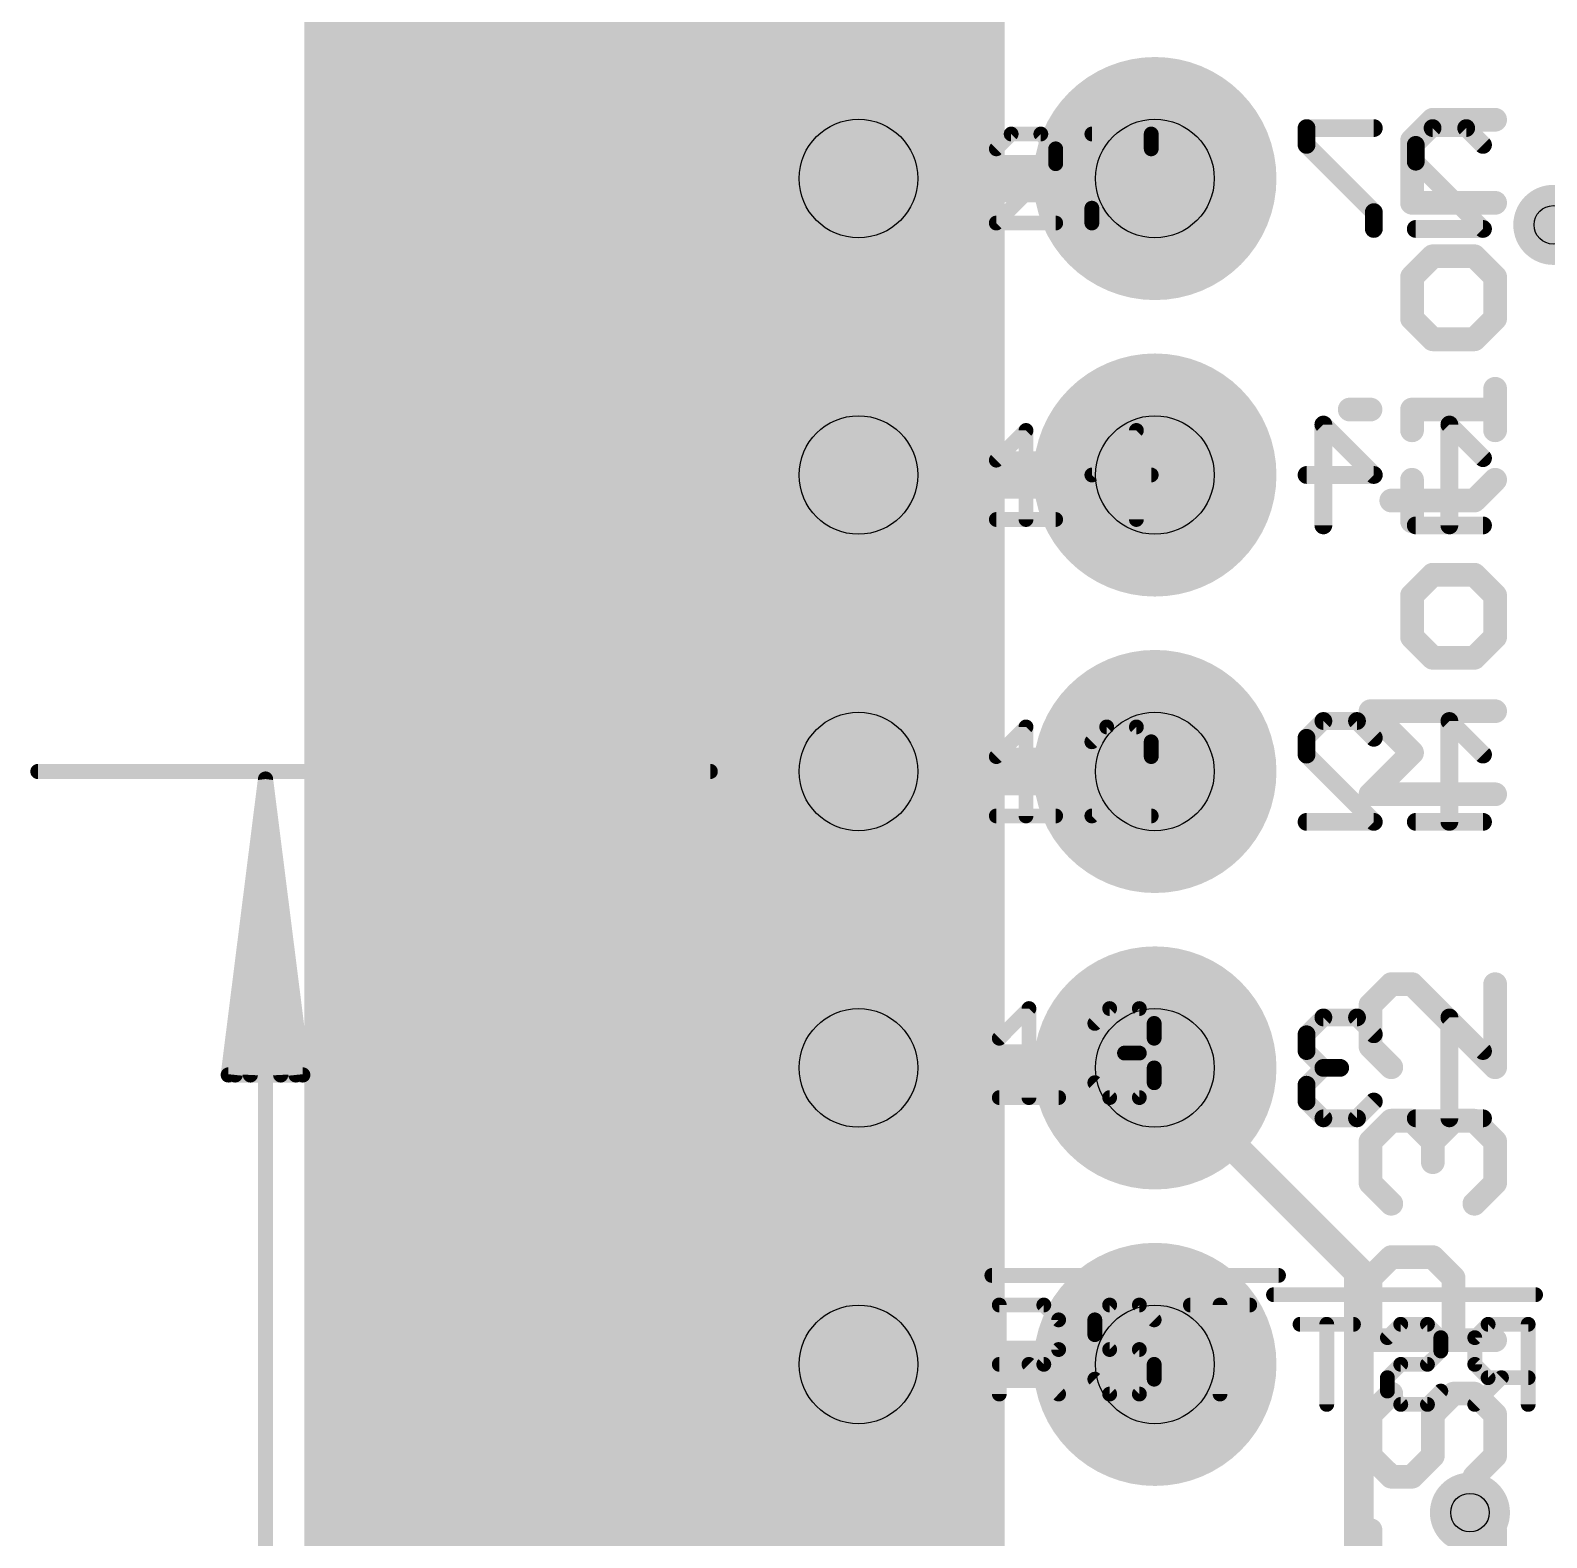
# Model space of a CAD drawing. Extents: x -44 to 63, y -21 to 59.
# Drawn here: x -5.83 to 7.17, y 12.49 to 25.4 of the extents above; entities that cross this region are included whole.
import ezdxf

# ---------------------------------------------------------------- set-up
doc = ezdxf.new("R2010")
doc.units = 0
for name, color, linetype in [('1', 12, 'CONTINUOUS'), ('16', 132, 'CONTINUOUS'), ('17', 110, 'CONTINUOUS'), ('18', 110, 'CONTINUOUS'), ('20', 53, 'CONTINUOUS'), ('21', 41, 'CONTINUOUS'), ('22', 40, 'CONTINUOUS'), ('29', 253, 'CONTINUOUS'), ('30', 253, 'CONTINUOUS'), ('44', 253, 'CONTINUOUS'), ('48', 253, 'CONTINUOUS'), ('51', 53, 'CONTINUOUS')]:
    doc.layers.add(name, color=color, linetype=linetype)

# ---------------------------------------------------------------- blocks, each defined once
blk = doc.blocks.new('ROUNDP')
at = {"const_width": 0.5}
blk.add_lwpolyline([(0, -0.25, 1), (0, 0.25, 1), (0, -0.25)], format="xyb", dxfattribs=at)
blk = doc.blocks.new('RECT')
blk.add_solid([(-0.5, -0.5), (0.5, -0.5), (-0.5, 0.5), (0.5, 0.5)])
blk = doc.blocks.new('ROUNDV')
at = {"const_width": 0.5}
blk.add_lwpolyline([(0, -0.25, 1), (0, 0.25, 1), (0, -0.25)], format="xyb", dxfattribs=at)

msp = doc.modelspace()

# ---------------------------------------------------------------- linework, layer by layer
at = {"layer": '1', "const_width": 0.254}
for points in [[(0, 50.8), (0, 0)], [(5.5563, 14.7637), (3.81, 16.51)], [(5.5563, 12.065), (5.5563, 14.7637)]]:
    msp.add_lwpolyline(points, dxfattribs=at)
at = {"layer": '1', "const_width": 0.127}
for points in [[(3.8549, 16.5549, 1), (3.7651, 16.4651)], [(5.6198, 14.7637, 1), (5.4928, 14.7637)], [(5.5113, 14.7188, 1), (5.6012, 14.8087)]]:
    msp.add_lwpolyline(points, format="xyb", dxfattribs=at)
at = {"layer": '16'}
for points, const_width in [([(0, 0), (0, 50.8)], 0.254), ([(1.27, 24.13), (3.81, 24.13)], 0.4064), ([(1.27, 21.59), (3.81, 21.59)], 0.4064), ([(1.27, 19.05), (3.81, 19.05)], 0.4064), ([(1.27, 16.51), (3.81, 16.51)], 0.4064), ([(1.27, 13.97), (3.81, 13.97)], 0.4064)]:
    msp.add_lwpolyline(points, dxfattribs=dict(at, const_width=const_width))
at = {"layer": '16', "const_width": 0.2032}
for points in [[(1.27, 24.2316, 1), (1.27, 24.0284)], [(3.81, 24.0284, 1), (3.81, 24.2316)], [(1.27, 21.6916, 1), (1.27, 21.4884)], [(3.81, 21.4884, 1), (3.81, 21.6916)], [(1.27, 19.1516, 1), (1.27, 18.9484)], [(3.81, 18.9484, 1), (3.81, 19.1516)], [(1.27, 16.6116, 1), (1.27, 16.4084)], [(3.81, 16.4084, 1), (3.81, 16.6116)], [(1.27, 14.0716, 1), (1.27, 13.8684)], [(3.81, 13.8684, 1), (3.81, 14.0716)]]:
    msp.add_lwpolyline(points, format="xyb", dxfattribs=at)
at = {"layer": '20', "const_width": 0.2032}
msp.add_lwpolyline([(0, 50.8), (0, 0)], dxfattribs=at)
at = {"layer": '21', "const_width": 0.2032}
for points in [[(6.0128, 24.4558), (6.1908, 24.6337)], [(6.1908, 24.6337), (6.7247, 24.6337)], [(6.0128, 23.9219), (6.0128, 24.4558)], [(6.7247, 23.9219), (6.0128, 23.9219)], [(6.1908, 23.4643), (6.0128, 23.2864)], [(6.5467, 23.4643), (6.1908, 23.4643)], [(6.7247, 23.2864), (6.5467, 23.4643)], [(6.0128, 23.2864), (6.0128, 22.9305)], [(6.7247, 22.9305), (6.7247, 23.2864)], [(6.0128, 22.9305), (6.1908, 22.7525)], [(6.5467, 22.7525), (6.7247, 22.9305)], [(6.1908, 22.7525), (6.5467, 22.7525)], [(6.7247, 21.9729), (6.7247, 22.3288)], [(5.479, 22.1509), (5.6569, 22.1509)], [(6.0128, 21.9729), (6.0128, 22.1509)], [(6.0128, 22.1509), (6.7247, 22.1509)], [(6.0128, 21.1933), (6.0128, 21.5492)], [(6.5467, 21.3713), (6.7247, 21.5492)], [(5.8349, 21.3713), (6.5467, 21.3713)], [(6.1908, 20.7357), (6.0128, 20.5578)], [(6.5467, 20.7357), (6.1908, 20.7357)], [(6.7247, 20.5578), (6.5467, 20.7357)], [(6.0128, 20.5578), (6.0128, 20.2019)], [(6.7247, 20.2019), (6.7247, 20.5578)], [(6.0128, 20.2019), (6.1908, 20.0239)], [(6.5467, 20.0239), (6.7247, 20.2019)], [(6.1908, 20.0239), (6.5467, 20.0239)], [(6.0128, 19.2104), (5.6569, 19.5663)], [(5.6569, 19.5663), (6.7247, 19.5663)], [(5.6569, 18.8545), (6.0128, 19.2104)], [(6.7247, 18.8545), (5.6569, 18.8545)], [(5.8349, 17.2276), (5.6569, 17.0496)], [(6.0128, 17.2276), (5.8349, 17.2276)], [(6.7247, 16.5157), (6.0128, 17.2276)], [(6.7247, 17.2276), (6.7247, 16.5157)], [(5.6569, 17.0496), (5.6569, 16.6937)], [(5.6569, 16.6937), (5.8349, 16.5157)], [(5.6569, 15.8802), (5.8349, 16.0582)], [(5.8349, 16.0582), (6.0128, 16.0582)], [(6.0128, 16.0582), (6.1908, 15.8802)], [(6.1908, 15.8802), (6.3687, 16.0582)], [(6.3687, 16.0582), (6.5467, 16.0582)], [(6.5467, 16.0582), (6.7247, 15.8802)], [(5.6569, 15.5243), (5.6569, 15.8802)], [(6.1908, 15.8802), (6.1908, 15.7023)], [(6.7247, 15.8802), (6.7247, 15.5243)], [(5.8349, 15.3463), (5.6569, 15.5243)], [(6.7247, 15.5243), (6.5467, 15.3463)], [(5.6569, 14.7108), (5.8349, 14.8888)], [(5.8349, 14.8888), (6.1908, 14.8888)], [(6.1908, 14.8888), (6.3687, 14.7108)], [(5.6569, 14.177), (5.6569, 14.7108)], [(6.3687, 14.7108), (6.3687, 14.177)], [(6.7247, 14.177), (5.6569, 14.177)], [(5.8349, 13.7194), (5.6569, 13.5414)], [(6.1908, 13.5414), (6.3687, 13.7194)], [(6.3687, 13.7194), (6.5467, 13.7194)], [(6.5467, 13.7194), (6.7247, 13.5414)], [(5.6569, 13.5414), (5.6569, 13.1855)], [(6.1908, 13.1855), (6.1908, 13.5414)], [(6.7247, 13.5414), (6.7247, 13.1855)], [(5.6569, 13.1855), (5.8349, 13.0076)], [(6.0128, 13.0076), (6.1908, 13.1855)], [(6.7247, 13.1855), (6.5467, 13.0076)], [(5.8349, 13.0076), (6.0128, 13.0076)], [(5.6569, 12.55), (5.6569, 11.8382)], [(6.7247, 11.8382), (6.7247, 12.55)]]:
    msp.add_lwpolyline(points, dxfattribs=at)
at = {"layer": '21', "const_width": 0.1016}
for points in [[(6.1908, 24.6845, 1), (6.1908, 24.5829)], [(6.2267, 24.5978, 1), (6.1549, 24.6696)], [(6.7247, 24.5829, 1), (6.7247, 24.6845)], [(6.0636, 24.4558, 1), (5.962, 24.4558)], [(5.9769, 24.4917, 1), (6.0488, 24.4199)], [(6.0128, 23.9727, 1), (6.0128, 23.8711)], [(5.962, 23.9219, 1), (6.0636, 23.9219)], [(6.7247, 23.8711, 1), (6.7247, 23.9727)], [(6.1908, 23.5151, 1), (6.1908, 23.4135)], [(6.2267, 23.4284, 1), (6.1549, 23.5003)], [(6.5826, 23.5003, 1), (6.5108, 23.4284)], [(6.5467, 23.4135, 1), (6.5467, 23.5151)], [(6.0636, 23.2864, 1), (5.962, 23.2864)], [(6.7755, 23.2864, 1), (6.6739, 23.2864)], [(5.9769, 23.3223, 1), (6.0488, 23.2505)], [(6.6887, 23.2505, 1), (6.7606, 23.3223)], [(6.0488, 22.9664, 1), (5.9769, 22.8946)], [(6.7606, 22.8946, 1), (6.6887, 22.9664)], [(5.962, 22.9305, 1), (6.0636, 22.9305)], [(6.6739, 22.9305, 1), (6.7755, 22.9305)], [(6.1908, 22.8033, 1), (6.1908, 22.7017)], [(6.1549, 22.7166, 1), (6.2267, 22.7884)], [(6.5108, 22.7884, 1), (6.5826, 22.7166)], [(6.5467, 22.7017, 1), (6.5467, 22.8033)], [(6.7755, 22.3288, 1), (6.6739, 22.3288)], [(5.479, 22.2017, 1), (5.479, 22.1001)], [(5.6569, 22.1001, 1), (5.6569, 22.2017)], [(6.0636, 22.1509, 1), (5.962, 22.1509)], [(6.0128, 22.2017, 1), (6.0128, 22.1001)], [(6.7247, 22.1001, 1), (6.7247, 22.2017)], [(5.962, 21.9729, 1), (6.0636, 21.9729)], [(6.6739, 21.9729, 1), (6.7755, 21.9729)], [(6.0636, 21.5492, 1), (5.962, 21.5492)], [(6.7606, 21.5133, 1), (6.6887, 21.5852)], [(5.8349, 21.4221, 1), (5.8349, 21.3205)], [(6.5108, 21.4072, 1), (6.5826, 21.3354)], [(6.5467, 21.3205, 1), (6.5467, 21.4221)], [(5.962, 21.1933, 1), (6.0636, 21.1933)], [(6.1908, 20.7865, 1), (6.1908, 20.6849)], [(6.2267, 20.6998, 1), (6.1549, 20.7717)], [(6.5826, 20.7717, 1), (6.5108, 20.6998)], [(6.5467, 20.6849, 1), (6.5467, 20.7865)], [(6.0636, 20.5578, 1), (5.962, 20.5578)], [(6.7755, 20.5578, 1), (6.6739, 20.5578)], [(5.9769, 20.5937, 1), (6.0488, 20.5219)], [(6.6887, 20.5219, 1), (6.7606, 20.5937)], [(6.0488, 20.2378, 1), (5.9769, 20.166)], [(6.7606, 20.166, 1), (6.6887, 20.2378)], [(5.962, 20.2019, 1), (6.0636, 20.2019)], [(6.6739, 20.2019, 1), (6.7755, 20.2019)], [(6.1908, 20.0747, 1), (6.1908, 19.9731)], [(6.1549, 19.988, 1), (6.2267, 20.0599)], [(6.5108, 20.0599, 1), (6.5826, 19.988)], [(6.5467, 19.9731, 1), (6.5467, 20.0747)], [(5.6929, 19.6023, 1), (5.621, 19.5304)], [(5.6569, 19.6171, 1), (5.6569, 19.5155)], [(6.7247, 19.5155, 1), (6.7247, 19.6171)], [(6.0488, 19.1745, 1), (5.9769, 19.2464)], [(5.9769, 19.1745, 1), (6.0488, 19.2464)], [(5.6569, 18.9053, 1), (5.6569, 18.8037)], [(5.621, 18.8905, 1), (5.6929, 18.8186)], [(6.7247, 18.8037, 1), (6.7247, 18.9053)], [(5.8349, 17.2783, 1), (5.8349, 17.1768)], [(5.8708, 17.1916, 1), (5.799, 17.2635)], [(6.0488, 17.2635, 1), (5.9769, 17.1916)], [(6.0128, 17.1768, 1), (6.0128, 17.2783)], [(6.7755, 17.2276, 1), (6.6739, 17.2276)], [(5.7077, 17.0496, 1), (5.6061, 17.0496)], [(5.621, 17.0855, 1), (5.6929, 17.0137)], [(5.6929, 16.7296, 1), (5.621, 16.6578)], [(5.6061, 16.6937, 1), (5.7077, 16.6937)], [(5.799, 16.4798, 1), (5.8708, 16.5517)], [(6.6739, 16.5157, 1), (6.7755, 16.5157)], [(6.6887, 16.4798, 1), (6.7606, 16.5517)], [(5.8349, 16.109, 1), (5.8349, 16.0074)], [(5.8708, 16.0222, 1), (5.799, 16.0941)], [(6.0488, 16.0941, 1), (5.9769, 16.0222)], [(6.0128, 16.0074, 1), (6.0128, 16.109)], [(6.3687, 16.109, 1), (6.3687, 16.0074)], [(6.4047, 16.0222, 1), (6.3328, 16.0941)], [(6.5826, 16.0941, 1), (6.5108, 16.0222)], [(6.5467, 16.0074, 1), (6.5467, 16.109)], [(5.7077, 15.8802, 1), (5.6061, 15.8802)], [(6.2416, 15.8802, 1), (6.14, 15.8802)], [(6.7755, 15.8802, 1), (6.6739, 15.8802)], [(5.621, 15.9161, 1), (5.6929, 15.8443)], [(6.1549, 15.9161, 1), (6.2267, 15.8443)], [(6.1549, 15.8443, 1), (6.2267, 15.9161)], [(6.6887, 15.8443, 1), (6.7606, 15.9161)], [(6.14, 15.7023, 1), (6.2416, 15.7023)], [(5.6929, 15.5602, 1), (5.621, 15.4884)], [(6.7606, 15.4884, 1), (6.6887, 15.5602)], [(5.6061, 15.5243, 1), (5.7077, 15.5243)], [(6.6739, 15.5243, 1), (6.7755, 15.5243)], [(5.799, 15.3104, 1), (5.8708, 15.3823)], [(6.5108, 15.3823, 1), (6.5826, 15.3104)], [(5.8349, 14.9396, 1), (5.8349, 14.838)], [(5.8708, 14.8528, 1), (5.799, 14.9247)], [(6.2267, 14.9247, 1), (6.1549, 14.8528)], [(6.1908, 14.838, 1), (6.1908, 14.9396)], [(5.7077, 14.7108, 1), (5.6061, 14.7108)], [(6.4195, 14.7108, 1), (6.3179, 14.7108)], [(5.621, 14.7467, 1), (5.6929, 14.6749)], [(6.3328, 14.6749, 1), (6.4047, 14.7467)], [(5.6569, 14.2278, 1), (5.6569, 14.1262)], [(5.6061, 14.177, 1), (5.7077, 14.177)], [(6.3179, 14.177, 1), (6.4195, 14.177)], [(6.7247, 14.1262, 1), (6.7247, 14.2278)], [(5.8708, 13.6834, 1), (5.799, 13.7553)], [(6.3687, 13.7702, 1), (6.3687, 13.6686)], [(6.4047, 13.6834, 1), (6.3328, 13.7553)], [(6.5826, 13.7553, 1), (6.5108, 13.6834)], [(6.5467, 13.6686, 1), (6.5467, 13.7702)], [(5.7077, 13.5414, 1), (5.6061, 13.5414)], [(6.2416, 13.5414, 1), (6.14, 13.5414)], [(6.7755, 13.5414, 1), (6.6739, 13.5414)], [(5.621, 13.5773, 1), (5.6929, 13.5055)], [(6.1549, 13.5773, 1), (6.2267, 13.5055)], [(6.6887, 13.5055, 1), (6.7606, 13.5773)], [(5.6929, 13.2214, 1), (5.621, 13.1496)], [(6.2267, 13.1496, 1), (6.1549, 13.2214)], [(6.7606, 13.1496, 1), (6.6887, 13.2214)], [(5.6061, 13.1855, 1), (5.7077, 13.1855)], [(6.14, 13.1855, 1), (6.2416, 13.1855)], [(6.6739, 13.1855, 1), (6.7755, 13.1855)], [(5.8349, 13.0584, 1), (5.8349, 12.9568)], [(5.799, 12.9716, 1), (5.8708, 13.0435)], [(5.9769, 13.0435, 1), (6.0488, 12.9716)], [(6.0128, 12.9568, 1), (6.0128, 13.0584)], [(6.5108, 13.0435, 1), (6.5826, 12.9716)], [(5.7077, 12.55, 1), (5.6061, 12.55)], [(6.7755, 12.55, 1), (6.6739, 12.55)]]:
    msp.add_lwpolyline(points, format="xyb", dxfattribs=at)
at = {"layer": '22'}
for points, const_width in [([(5.6853, 24.5625), (5.1091, 24.5625)], 0.1524), ([(5.1091, 24.5625), (5.1091, 24.4185)], 0.1524), ([(6.0446, 24.4185), (6.1887, 24.5625)], 0.1524), ([(6.1887, 24.5625), (6.4768, 24.5625)], 0.1524), ([(6.4768, 24.5625), (6.6208, 24.4185)], 0.1524), ([(5.1091, 24.4185), (5.6853, 23.8423)], 0.1524), ([(6.0446, 24.2744), (6.0446, 24.4185)], 0.1524), ([(6.6208, 23.6982), (6.0446, 24.2744)], 0.1524), ([(5.6853, 23.8423), (5.6853, 23.6982)], 0.1524), ([(6.0446, 23.6982), (6.6208, 23.6982)], 0.1524), ([(5.2532, 21.1582), (5.2532, 22.0225)], 0.1524), ([(5.2532, 22.0225), (5.6853, 21.5904)], 0.1524), ([(6.6208, 21.7344), (6.3327, 22.0225)], 0.1524), ([(6.3327, 22.0225), (6.3327, 21.1582)], 0.1524), ([(5.6853, 21.5904), (5.1091, 21.5904)], 0.1524), ([(6.6208, 21.1582), (6.0446, 21.1582)], 0.1524), ([(5.1091, 19.3385), (5.2532, 19.4825)], 0.1524), ([(5.2532, 19.4825), (5.5413, 19.4825)], 0.1524), ([(5.5413, 19.4825), (5.6853, 19.3385)], 0.1524), ([(6.6208, 19.1944), (6.3327, 19.4825)], 0.1524), ([(6.3327, 19.4825), (6.3327, 18.6182)], 0.1524), ([(5.1091, 19.1944), (5.1091, 19.3385)], 0.1524), ([(5.6853, 18.6182), (5.1091, 19.1944)], 0.1524), ([(5.1091, 18.6182), (5.6853, 18.6182)], 0.1524), ([(6.6208, 18.6182), (6.0446, 18.6182)], 0.1524), ([(5.2532, 16.9425), (5.1091, 16.7985)], 0.1524), ([(5.5413, 16.9425), (5.2532, 16.9425)], 0.1524), ([(5.6853, 16.7985), (5.5413, 16.9425)], 0.1524), ([(6.6208, 16.6544), (6.3327, 16.9425)], 0.1524), ([(6.3327, 16.9425), (6.3327, 16.0782)], 0.1524), ([(5.1091, 16.7985), (5.1091, 16.6544)], 0.1524), ([(5.1091, 16.6544), (5.2532, 16.5104)], 0.1524), ([(5.2532, 16.5104), (5.1091, 16.3663)], 0.1524), ([(5.2532, 16.5104), (5.3972, 16.5104)], 0.1524), ([(5.1091, 16.3663), (5.1091, 16.2223)], 0.1524), ([(5.1091, 16.2223), (5.2532, 16.0782)], 0.1524), ([(5.5413, 16.0782), (5.6853, 16.2223)], 0.1524), ([(5.2532, 16.0782), (5.5413, 16.0782)], 0.1524), ([(6.6208, 16.0782), (6.0446, 16.0782)], 0.1524), ([(7.0712, 14.5669), (4.826, 14.5669)], 0.127), ([(5.5109, 14.3135), (5.0533, 14.3135)], 0.127), ([(5.2821, 13.6271), (5.2821, 14.3135)], 0.127), ([(5.8017, 14.1991), (5.9161, 14.3135)], 0.127), ([(5.9161, 14.3135), (6.1449, 14.3135)], 0.127), ([(6.1449, 14.3135), (6.2593, 14.1991)], 0.127), ([(6.6646, 14.3135), (6.5502, 14.1991)], 0.127), ([(7.0077, 14.3135), (6.6646, 14.3135)], 0.127), ([(7.0077, 13.6271), (7.0077, 14.3135)], 0.127), ([(6.2593, 14.1991), (6.2593, 14.0847)], 0.127), ([(6.5502, 14.1991), (6.5502, 13.9703)], 0.127), ([(5.9161, 13.9703), (5.8017, 13.8559)], 0.127), ([(6.1449, 13.9703), (5.9161, 13.9703)], 0.127), ([(6.2593, 14.0847), (6.1449, 13.9703)], 0.127), ([(6.5502, 13.9703), (6.6646, 13.8559)], 0.127), ([(5.8017, 13.8559), (5.8017, 13.7415)], 0.127), ([(6.779, 13.8559), (6.5502, 13.6271)], 0.127), ([(6.6646, 13.8559), (7.0077, 13.8559)], 0.127), ([(5.8017, 13.7415), (5.9161, 13.6271)], 0.127), ([(6.1449, 13.6271), (6.2593, 13.7415)], 0.127), ([(5.9161, 13.6271), (6.1449, 13.6271)], 0.127)]:
    msp.add_lwpolyline(points, dxfattribs=dict(at, const_width=const_width))
for points, const_width in [([(5.1091, 24.6006, 1), (5.1091, 24.5244)], 0.0762), ([(5.1472, 24.5625, 1), (5.071, 24.5625)], 0.0762), ([(5.6853, 24.5244, 1), (5.6853, 24.6006)], 0.0762), ([(6.1887, 24.6006, 1), (6.1887, 24.5244)], 0.0762), ([(6.2156, 24.5356, 1), (6.1617, 24.5895)], 0.0762), ([(6.5037, 24.5895, 1), (6.4498, 24.5356)], 0.0762), ([(6.4768, 24.5244, 1), (6.4768, 24.6006)], 0.0762), ([(5.136, 24.4454, 1), (5.0822, 24.3915)], 0.0762), ([(5.071, 24.4185, 1), (5.1472, 24.4185)], 0.0762), ([(6.0827, 24.4185, 1), (6.0065, 24.4185)], 0.0762), ([(6.0177, 24.4454, 1), (6.0716, 24.3915)], 0.0762), ([(6.5939, 24.3915, 1), (6.6478, 24.4454)], 0.0762), ([(6.0716, 24.3014, 1), (6.0177, 24.2475)], 0.0762), ([(6.0065, 24.2744, 1), (6.0827, 24.2744)], 0.0762), ([(5.7234, 23.8423, 1), (5.6472, 23.8423)], 0.0762), ([(5.6584, 23.8153, 1), (5.7123, 23.8692)], 0.0762), ([(6.0446, 23.7363, 1), (6.0446, 23.6601)], 0.0762), ([(6.6208, 23.6601, 1), (6.6208, 23.7363)], 0.0762), ([(5.6472, 23.6982, 1), (5.7234, 23.6982)], 0.0762), ([(6.5939, 23.6713, 1), (6.6478, 23.7251)], 0.0762), ([(5.2801, 22.0495, 1), (5.2262, 21.9956)], 0.0762), ([(5.2913, 22.0225, 1), (5.2151, 22.0225)], 0.0762), ([(6.3597, 22.0495, 1), (6.3058, 21.9956)], 0.0762), ([(6.3708, 22.0225, 1), (6.2946, 22.0225)], 0.0762), ([(6.5939, 21.7075, 1), (6.6478, 21.7614)], 0.0762), ([(5.1091, 21.6285, 1), (5.1091, 21.5523)], 0.0762), ([(5.6584, 21.5634, 1), (5.7123, 21.6173)], 0.0762), ([(5.6853, 21.5523, 1), (5.6853, 21.6285)], 0.0762), ([(5.2151, 21.1582, 1), (5.2913, 21.1582)], 0.0762), ([(6.0446, 21.1963, 1), (6.0446, 21.1201)], 0.0762), ([(6.2946, 21.1582, 1), (6.3708, 21.1582)], 0.0762), ([(6.6208, 21.1201, 1), (6.6208, 21.1963)], 0.0762), ([(5.2532, 19.5206, 1), (5.2532, 19.4444)], 0.0762), ([(5.2801, 19.4556, 1), (5.2262, 19.5095)], 0.0762), ([(5.5682, 19.5095, 1), (5.5143, 19.4556)], 0.0762), ([(5.5413, 19.4444, 1), (5.5413, 19.5206)], 0.0762), ([(6.3597, 19.5095, 1), (6.3058, 19.4556)], 0.0762), ([(6.3708, 19.4825, 1), (6.2946, 19.4825)], 0.0762), ([(5.1472, 19.3385, 1), (5.071, 19.3385)], 0.0762), ([(5.0822, 19.3654, 1), (5.136, 19.3115)], 0.0762), ([(5.6584, 19.3115, 1), (5.7123, 19.3654)], 0.0762), ([(5.136, 19.2214, 1), (5.0822, 19.1675)], 0.0762), ([(5.071, 19.1944, 1), (5.1472, 19.1944)], 0.0762), ([(6.5939, 19.1675, 1), (6.6478, 19.2214)], 0.0762), ([(5.1091, 18.6563, 1), (5.1091, 18.5801)], 0.0762), ([(5.6584, 18.5913, 1), (5.7123, 18.6451)], 0.0762), ([(5.6853, 18.5801, 1), (5.6853, 18.6563)], 0.0762), ([(6.0446, 18.6563, 1), (6.0446, 18.5801)], 0.0762), ([(6.2946, 18.6182, 1), (6.3708, 18.6182)], 0.0762), ([(6.6208, 18.5801, 1), (6.6208, 18.6563)], 0.0762), ([(5.2532, 16.9806, 1), (5.2532, 16.9044)], 0.0762), ([(5.2801, 16.9156, 1), (5.2262, 16.9695)], 0.0762), ([(5.5682, 16.9695, 1), (5.5143, 16.9156)], 0.0762), ([(5.5413, 16.9044, 1), (5.5413, 16.9806)], 0.0762), ([(6.3597, 16.9695, 1), (6.3058, 16.9156)], 0.0762), ([(6.3708, 16.9425, 1), (6.2946, 16.9425)], 0.0762), ([(5.1472, 16.7985, 1), (5.071, 16.7985)], 0.0762), ([(5.0822, 16.8254, 1), (5.136, 16.7715)], 0.0762), ([(5.6584, 16.7715, 1), (5.7123, 16.8254)], 0.0762), ([(5.136, 16.6814, 1), (5.0822, 16.6275)], 0.0762), ([(5.071, 16.6544, 1), (5.1472, 16.6544)], 0.0762), ([(6.5939, 16.6275, 1), (6.6478, 16.6814)], 0.0762), ([(5.2532, 16.5485, 1), (5.2532, 16.4723)], 0.0762), ([(5.2801, 16.4834, 1), (5.2262, 16.5373)], 0.0762), ([(5.2262, 16.4834, 1), (5.2801, 16.5373)], 0.0762), ([(5.3972, 16.4723, 1), (5.3972, 16.5485)], 0.0762), ([(5.1472, 16.3663, 1), (5.071, 16.3663)], 0.0762), ([(5.0822, 16.3933, 1), (5.136, 16.3394)], 0.0762), ([(5.136, 16.2492, 1), (5.0822, 16.1953)], 0.0762), ([(5.071, 16.2223, 1), (5.1472, 16.2223)], 0.0762), ([(5.7123, 16.1953, 1), (5.6584, 16.2492)], 0.0762), ([(5.2532, 16.1163, 1), (5.2532, 16.0401)], 0.0762), ([(5.2262, 16.0513, 1), (5.2801, 16.1051)], 0.0762), ([(5.5143, 16.1051, 1), (5.5682, 16.0513)], 0.0762), ([(5.5413, 16.0401, 1), (5.5413, 16.1163)], 0.0762), ([(6.0446, 16.1163, 1), (6.0446, 16.0401)], 0.0762), ([(6.2946, 16.0782, 1), (6.3708, 16.0782)], 0.0762), ([(6.6208, 16.0401, 1), (6.6208, 16.1163)], 0.0762), ([(4.826, 14.5987, 1), (4.826, 14.5351)], 0.0635), ([(7.0712, 14.5351, 1), (7.0712, 14.5987)], 0.0635), ([(5.0533, 14.3452, 1), (5.0533, 14.2817)], 0.0635), ([(5.3139, 14.3135, 1), (5.2504, 14.3135)], 0.0635), ([(5.5109, 14.2817, 1), (5.5109, 14.3452)], 0.0635), ([(5.9161, 14.3452, 1), (5.9161, 14.2817)], 0.0635), ([(5.9386, 14.291, 1), (5.8937, 14.3359)], 0.0635), ([(6.1674, 14.3359, 1), (6.1225, 14.291)], 0.0635), ([(6.1449, 14.2817, 1), (6.1449, 14.3452)], 0.0635), ([(6.6646, 14.3452, 1), (6.6646, 14.2817)], 0.0635), ([(6.687, 14.291, 1), (6.6421, 14.3359)], 0.0635), ([(7.0395, 14.3135, 1), (6.976, 14.3135)], 0.0635), ([(7.0077, 14.2817, 1), (7.0077, 14.3452)], 0.0635), ([(5.7793, 14.2215, 1), (5.8242, 14.1766)], 0.0635), ([(6.2911, 14.1991, 1), (6.2276, 14.1991)], 0.0635), ([(6.2369, 14.1766, 1), (6.2818, 14.2215)], 0.0635), ([(6.5819, 14.1991, 1), (6.5184, 14.1991)], 0.0635), ([(6.5277, 14.2215, 1), (6.5726, 14.1766)], 0.0635), ([(5.9161, 14.002, 1), (5.9161, 13.9385)], 0.0635), ([(5.9386, 13.9478, 1), (5.8937, 13.9927)], 0.0635), ([(6.1449, 13.9385, 1), (6.1449, 14.002)], 0.0635), ([(6.2276, 14.0847, 1), (6.2911, 14.0847)], 0.0635), ([(6.2818, 14.0622, 1), (6.2369, 14.1071)], 0.0635), ([(6.5726, 13.9927, 1), (6.5277, 13.9478)], 0.0635), ([(5.8335, 13.8559, 1), (5.77, 13.8559)], 0.0635), ([(5.7793, 13.8783, 1), (5.8242, 13.8334)], 0.0635), ([(6.1225, 13.9927, 1), (6.1674, 13.9478)], 0.0635), ([(6.5184, 13.9703, 1), (6.5819, 13.9703)], 0.0635), ([(6.6646, 13.8876, 1), (6.6646, 13.8241)], 0.0635), ([(6.6421, 13.8334, 1), (6.687, 13.8783)], 0.0635), ([(6.8014, 13.8334, 1), (6.7565, 13.8783)], 0.0635), ([(7.0077, 13.8241, 1), (7.0077, 13.8876)], 0.0635), ([(5.77, 13.7415, 1), (5.8335, 13.7415)], 0.0635), ([(5.8242, 13.7639, 1), (5.7793, 13.719)], 0.0635), ([(6.2818, 13.719, 1), (6.2369, 13.7639)], 0.0635), ([(5.2504, 13.6271, 1), (5.3139, 13.6271)], 0.0635), ([(5.9161, 13.6589, 1), (5.9161, 13.5953)], 0.0635), ([(5.8937, 13.6046, 1), (5.9386, 13.6496)], 0.0635), ([(6.1225, 13.6496, 1), (6.1674, 13.6046)], 0.0635), ([(6.1449, 13.5953, 1), (6.1449, 13.6589)], 0.0635), ([(6.5277, 13.6496, 1), (6.5726, 13.6046)], 0.0635), ([(6.976, 13.6271, 1), (7.0395, 13.6271)], 0.0635)]:
    msp.add_lwpolyline(points, format="xyb", dxfattribs=dict(at, const_width=const_width))
at = {"layer": '44'}
for centre, radius in [((1.27, 24.13), 0.508), ((3.81, 24.13), 0.508), ((7.2231, 23.7331), 0.1651), ((1.27, 21.59), 0.508), ((3.81, 21.59), 0.508), ((1.27, 19.05), 0.508), ((3.81, 19.05), 0.508), ((1.27, 16.51), 0.508), ((3.81, 16.51), 0.508), ((1.27, 13.97), 0.508), ((3.81, 13.97), 0.508), ((6.5088, 12.7), 0.1651)]:
    msp.add_circle(centre, radius, dxfattribs=at)
at = {"layer": '48'}
for points, const_width in [([(-0.4763, 47.9425), (-0.4763, -1.5875)], 6), ([(0, 19.05), (-5.76, 19.05)], 0.13), ([(-3.81, 18.985), (-4.1292, 16.45)], 0.13), ([(-3.81, 18.985), (-4.07, 16.45)], 0.13), ([(-3.81, 18.985), (-3.94, 16.45)], 0.13), ([(-3.81, 0.065), (-3.81, 18.985)], 0.13), ([(-3.4908, 16.45), (-3.81, 18.985)], 0.13), ([(-3.68, 16.45), (-3.81, 18.985)], 0.13), ([(-3.55, 16.45), (-3.81, 18.985)], 0.13), ([(-4.1292, 16.45), (-3.4908, 16.45)], 0.13)]:
    msp.add_lwpolyline(points, dxfattribs=dict(at, const_width=const_width))
at = {"layer": '48', "const_width": 0.065}
for points in [[(-5.76, 19.0825, 1), (-5.76, 19.0175)], [(0, 19.0175, 1), (0, 19.0825)], [(-3.7775, 18.985, 1), (-3.8425, 18.985)], [(-3.7778, 18.9891, 1), (-3.8422, 18.9809)], [(-3.7775, 18.9833, 1), (-3.8425, 18.9867)], [(-3.7775, 18.9867, 1), (-3.8425, 18.9833)], [(-3.7777, 18.9883, 1), (-3.8423, 18.9817)], [(-3.7777, 18.9817, 1), (-3.8423, 18.9883)], [(-3.7778, 18.9809, 1), (-3.8422, 18.9891)], [(-4.1292, 16.4825, 1), (-4.1292, 16.4175)], [(-3.4908, 16.4175, 1), (-3.4908, 16.4825)], [(-4.1615, 16.4541, 1), (-4.097, 16.4459)], [(-4.1023, 16.4533, 1), (-4.0377, 16.4467)], [(-3.9725, 16.4517, 1), (-3.9075, 16.4483)], [(-3.7125, 16.4483, 1), (-3.6475, 16.4517)], [(-3.5823, 16.4467, 1), (-3.5177, 16.4533)], [(-3.523, 16.4459, 1), (-3.4585, 16.4541)]]:
    msp.add_lwpolyline(points, format="xyb", dxfattribs=at)
at = {"layer": '51'}
for points, const_width in [([(0, 0), (0, 51.435)], 0.2032), ([(2.5782, 24.5116), (2.4511, 24.3845)], 0.127), ([(2.8324, 24.5116), (2.5782, 24.5116)], 0.127), ([(2.9595, 24.3845), (2.8324, 24.5116)], 0.127), ([(3.2697, 24.5116), (3.7781, 24.5116)], 0.127), ([(3.7781, 24.5116), (3.7781, 24.3845)], 0.127), ([(2.9595, 24.2574), (2.9595, 24.3845)], 0.127), ([(3.7781, 24.3845), (3.2697, 23.8761)], 0.127), ([(2.4511, 23.749), (2.9595, 24.2574)], 0.127), ([(3.2697, 23.8761), (3.2697, 23.749)], 0.127), ([(2.9595, 23.749), (2.4511, 23.749)], 0.127), ([(2.4511, 21.7174), (2.7053, 21.9717)], 0.127), ([(2.7053, 21.9717), (2.7053, 21.209)], 0.127), ([(3.651, 21.9717), (3.2697, 21.5903)], 0.127), ([(3.651, 21.209), (3.651, 21.9717)], 0.127), ([(3.2697, 21.5903), (3.7781, 21.5903)], 0.127), ([(2.4511, 21.209), (2.9595, 21.209)], 0.127), ([(2.4511, 19.1774), (2.7053, 19.4317)], 0.127), ([(2.7053, 19.4317), (2.7053, 18.669)], 0.127), ([(3.3968, 19.4317), (3.2697, 19.3045)], 0.127), ([(3.651, 19.4317), (3.3968, 19.4317)], 0.127), ([(3.7781, 19.3045), (3.651, 19.4317)], 0.127), ([(3.7781, 19.1774), (3.7781, 19.3045)], 0.127), ([(3.2697, 18.669), (3.7781, 19.1774)], 0.127), ([(2.4511, 18.669), (2.9595, 18.669)], 0.127), ([(3.7781, 18.669), (3.2697, 18.669)], 0.127), ([(2.4765, 16.7644), (2.7307, 17.0187)], 0.127), ([(2.7307, 17.0187), (2.7307, 16.256)], 0.127), ([(3.2951, 16.8915), (3.4222, 17.0187)], 0.127), ([(3.4222, 17.0187), (3.6764, 17.0187)], 0.127), ([(3.6764, 17.0187), (3.8035, 16.8915)], 0.127), ([(3.8035, 16.8915), (3.8035, 16.7644)], 0.127), ([(3.8035, 16.7644), (3.6764, 16.6373)], 0.127), ([(3.6764, 16.6373), (3.5493, 16.6373)], 0.127), ([(3.6764, 16.6373), (3.8035, 16.5102)], 0.127), ([(3.8035, 16.5102), (3.8035, 16.3831)], 0.127), ([(3.4222, 16.256), (3.2951, 16.3831)], 0.127), ([(3.8035, 16.3831), (3.6764, 16.256)], 0.127), ([(2.4765, 16.256), (2.9849, 16.256)], 0.127), ([(3.6764, 16.256), (3.4222, 16.256)], 0.127), ([(2.413, 14.732), (4.8687, 14.732)], 0.127), ([(2.4765, 13.716), (2.4765, 14.4787)], 0.127), ([(2.4765, 14.4787), (2.8578, 14.4787)], 0.127), ([(2.8578, 14.4787), (2.9849, 14.3515)], 0.127), ([(3.4222, 14.4787), (3.2951, 14.3515)], 0.127), ([(3.6764, 14.4787), (3.4222, 14.4787)], 0.127), ([(3.8035, 14.3515), (3.6764, 14.4787)], 0.127), ([(4.1137, 14.4787), (4.6221, 14.4787)], 0.127), ([(4.3679, 13.716), (4.3679, 14.4787)], 0.127), ([(2.9849, 14.3515), (2.9849, 14.0973)], 0.127), ([(3.2951, 14.3515), (3.2951, 14.2244)], 0.127), ([(2.9849, 14.0973), (2.8578, 13.9702)], 0.127), ([(3.2951, 14.2244), (3.4222, 14.0973)], 0.127), ([(3.4222, 14.0973), (3.6764, 14.0973)], 0.127), ([(3.6764, 14.0973), (3.8035, 13.9702)], 0.127), ([(2.8578, 13.9702), (2.4765, 13.9702)], 0.127), ([(2.7307, 13.9702), (2.9849, 13.716)], 0.127), ([(3.8035, 13.9702), (3.8035, 13.8431)], 0.127), ([(3.4222, 13.716), (3.2951, 13.8431)], 0.127), ([(3.8035, 13.8431), (3.6764, 13.716)], 0.127), ([(3.6764, 13.716), (3.4222, 13.716)], 0.127)]:
    msp.add_lwpolyline(points, dxfattribs=dict(at, const_width=const_width))
at = {"layer": '51', "const_width": 0.0635}
for points in [[(2.5782, 24.5434, 1), (2.5782, 24.4799)], [(2.6007, 24.4892, 1), (2.5558, 24.5341)], [(2.8549, 24.5341, 1), (2.81, 24.4892)], [(2.8324, 24.4799, 1), (2.8324, 24.5434)], [(3.2697, 24.5434, 1), (3.2697, 24.4799)], [(3.8099, 24.5116, 1), (3.7464, 24.5116)], [(3.7781, 24.4799, 1), (3.7781, 24.5434)], [(2.4286, 24.407, 1), (2.4736, 24.3621)], [(2.9913, 24.3845, 1), (2.9278, 24.3845)], [(2.9371, 24.3621, 1), (2.982, 24.407)], [(3.8006, 24.3621, 1), (3.7557, 24.407)], [(2.982, 24.235, 1), (2.9371, 24.2799)], [(3.7464, 24.3845, 1), (3.8099, 24.3845)], [(2.9278, 24.2574, 1), (2.9913, 24.2574)], [(3.3014, 23.8761, 1), (3.2379, 23.8761)], [(3.2472, 23.8986, 1), (3.2921, 23.8537)], [(2.4286, 23.7715, 1), (2.4736, 23.7265)], [(2.4511, 23.7808, 1), (2.4511, 23.7173)], [(2.9595, 23.7173, 1), (2.9595, 23.7808)], [(3.2379, 23.749, 1), (3.3014, 23.749)], [(2.7371, 21.9717, 1), (2.6736, 21.9717)], [(2.7278, 21.9492, 1), (2.6829, 21.9941)], [(3.6828, 21.9717, 1), (3.6193, 21.9717)], [(3.6735, 21.9492, 1), (3.6286, 21.9941)], [(2.4286, 21.7399, 1), (2.4736, 21.695)], [(3.2697, 21.6221, 1), (3.2697, 21.5586)], [(3.2472, 21.6128, 1), (3.2921, 21.5679)], [(3.7781, 21.5586, 1), (3.7781, 21.6221)], [(2.4511, 21.2407, 1), (2.4511, 21.1773)], [(2.6736, 21.209, 1), (2.7371, 21.209)], [(2.9595, 21.1773, 1), (2.9595, 21.2407)], [(3.6193, 21.209, 1), (3.6828, 21.209)], [(2.7371, 19.4317, 1), (2.6736, 19.4317)], [(2.7278, 19.4092, 1), (2.6829, 19.4541)], [(3.3968, 19.4634, 1), (3.3968, 19.3999)], [(3.4192, 19.4092, 1), (3.3743, 19.4541)], [(3.6735, 19.4541, 1), (3.6286, 19.4092)], [(3.651, 19.3999, 1), (3.651, 19.4634)], [(3.2472, 19.327, 1), (3.2921, 19.2821)], [(3.8099, 19.3045, 1), (3.7464, 19.3045)], [(3.7557, 19.2821, 1), (3.8006, 19.327)], [(2.4286, 19.1999, 1), (2.4736, 19.155)], [(3.8006, 19.155, 1), (3.7557, 19.1999)], [(3.7464, 19.1774, 1), (3.8099, 19.1774)], [(2.4511, 18.7007, 1), (2.4511, 18.6373)], [(2.9595, 18.6373, 1), (2.9595, 18.7007)], [(3.2472, 18.6915, 1), (3.2921, 18.6465)], [(3.2697, 18.7007, 1), (3.2697, 18.6373)], [(3.7781, 18.6373, 1), (3.7781, 18.7007)], [(2.6736, 18.669, 1), (2.7371, 18.669)], [(2.7625, 17.0187, 1), (2.699, 17.0187)], [(2.7532, 16.9962, 1), (2.7083, 17.0411)], [(3.4222, 17.0504, 1), (3.4222, 16.9869)], [(3.4446, 16.9962, 1), (3.3997, 17.0411)], [(3.6989, 17.0411, 1), (3.654, 16.9962)], [(3.6764, 16.9869, 1), (3.6764, 17.0504)], [(3.2726, 16.914, 1), (3.3175, 16.8691)], [(3.8353, 16.8915, 1), (3.7718, 16.8915)], [(3.7811, 16.8691, 1), (3.826, 16.914)], [(2.454, 16.7869, 1), (2.499, 16.742)], [(3.7718, 16.7644, 1), (3.8353, 16.7644)], [(3.826, 16.742, 1), (3.7811, 16.7869)], [(3.5493, 16.6691, 1), (3.5493, 16.6056)], [(3.6989, 16.6598, 1), (3.654, 16.6149)], [(3.654, 16.6598, 1), (3.6989, 16.6149)], [(3.6764, 16.6056, 1), (3.6764, 16.6691)], [(3.8353, 16.5102, 1), (3.7718, 16.5102)], [(3.7811, 16.4878, 1), (3.826, 16.5327)], [(3.3175, 16.4056, 1), (3.2726, 16.3607)], [(3.7718, 16.3831, 1), (3.8353, 16.3831)], [(3.826, 16.3607, 1), (3.7811, 16.4056)], [(2.4765, 16.2877, 1), (2.4765, 16.2243)], [(2.699, 16.256, 1), (2.7625, 16.256)], [(2.9849, 16.2243, 1), (2.9849, 16.2877)], [(3.4222, 16.2877, 1), (3.4222, 16.2243)], [(3.3997, 16.2335, 1), (3.4446, 16.2785)], [(3.654, 16.2785, 1), (3.6989, 16.2335)], [(3.6764, 16.2243, 1), (3.6764, 16.2877)], [(2.413, 14.7638, 1), (2.413, 14.7003)], [(4.8687, 14.7003, 1), (4.8687, 14.7638)], [(2.5083, 14.4787, 1), (2.4447, 14.4787)], [(2.4765, 14.5104, 1), (2.4765, 14.4469)], [(2.8803, 14.5011, 1), (2.8354, 14.4562)], [(2.8578, 14.4469, 1), (2.8578, 14.5104)], [(3.4222, 14.5104, 1), (3.4222, 14.4469)], [(3.4446, 14.4562, 1), (3.3997, 14.5011)], [(3.6989, 14.5011, 1), (3.654, 14.4562)], [(3.6764, 14.4469, 1), (3.6764, 14.5104)], [(4.1137, 14.5104, 1), (4.1137, 14.4469)], [(4.3996, 14.4787, 1), (4.3361, 14.4787)], [(4.6221, 14.4469, 1), (4.6221, 14.5104)], [(3.0167, 14.3515, 1), (2.9532, 14.3515)], [(2.9625, 14.3291, 1), (3.0074, 14.374)], [(3.3268, 14.3515, 1), (3.2633, 14.3515)], [(3.2726, 14.374, 1), (3.3175, 14.3291)], [(3.7811, 14.3291, 1), (3.826, 14.374)], [(3.0074, 14.0749, 1), (2.9625, 14.1198)], [(3.2633, 14.2244, 1), (3.3268, 14.2244)], [(3.3175, 14.2469, 1), (3.2726, 14.202)], [(3.4222, 14.1291, 1), (3.4222, 14.0656)], [(3.6989, 14.1198, 1), (3.654, 14.0749)], [(3.6764, 14.0656, 1), (3.6764, 14.1291)], [(2.4765, 14.002, 1), (2.4765, 13.9385)], [(2.7532, 13.9927, 1), (2.7083, 13.9478)], [(2.8578, 13.9385, 1), (2.8578, 14.002)], [(2.9532, 14.0973, 1), (3.0167, 14.0973)], [(3.3997, 14.0749, 1), (3.4446, 14.1198)], [(3.8353, 13.9702, 1), (3.7718, 13.9702)], [(2.8354, 13.9927, 1), (2.8803, 13.9478)], [(3.3175, 13.8656, 1), (3.2726, 13.8207)], [(3.7811, 13.9478, 1), (3.826, 13.9927)], [(3.826, 13.8207, 1), (3.7811, 13.8656)], [(3.4222, 13.7478, 1), (3.4222, 13.6843)], [(3.6764, 13.6843, 1), (3.6764, 13.7478)], [(3.7718, 13.8431, 1), (3.8353, 13.8431)], [(2.4447, 13.716, 1), (2.5083, 13.716)], [(2.9625, 13.6935, 1), (3.0074, 13.7385)], [(3.3997, 13.6935, 1), (3.4446, 13.7385)], [(3.654, 13.7385, 1), (3.6989, 13.6935)], [(4.3361, 13.716, 1), (4.3996, 13.716)]]:
    msp.add_lwpolyline(points, format="xyb", dxfattribs=at)

# ---------------------------------------------------------------- block references
at = {"layer": '17', "xscale": 1.8796, "yscale": 1.8796, "rotation": 180}
for p in [(1.27, 24.13), (1.27, 24.13), (3.81, 24.13), (3.81, 24.13), (1.27, 21.59), (1.27, 21.59), (3.81, 21.59), (3.81, 21.59), (1.27, 19.05), (1.27, 19.05), (3.81, 19.05), (3.81, 19.05), (1.27, 16.51), (1.27, 16.51), (3.81, 16.51), (3.81, 16.51), (1.27, 13.97), (1.27, 13.97), (3.81, 13.97), (3.81, 13.97)]:
    msp.add_blockref('ROUNDP', p, dxfattribs=at)
at = {"layer": '18', "xscale": 0.6858, "yscale": 0.6858}
for p in [(7.2231, 23.7331), (7.2231, 23.7331), (6.5088, 12.7), (6.5088, 12.7)]:
    msp.add_blockref('ROUNDV', p, dxfattribs=at)
at = {"layer": '29', "xscale": 2.0828, "yscale": 2.0828, "rotation": 180}
for p in [(1.27, 24.13), (3.81, 24.13), (1.27, 21.59), (3.81, 21.59), (1.27, 19.05), (3.81, 19.05), (1.27, 16.51), (3.81, 16.51), (1.27, 13.97), (3.81, 13.97)]:
    msp.add_blockref('ROUNDP', p, dxfattribs=at)
at = {"layer": '30', "xscale": 2.0828, "yscale": 2.0828, "rotation": 180}
for p in [(1.27, 24.13), (3.81, 24.13), (1.27, 21.59), (3.81, 21.59), (1.27, 19.05), (3.81, 19.05), (1.27, 16.51), (3.81, 16.51), (1.27, 13.97), (3.81, 13.97)]:
    msp.add_blockref('ROUNDP', p, dxfattribs=at)
at = {"layer": '51', "xscale": 0.508, "yscale": 0.508, "rotation": 90}
for p in [(3.81, 24.13), (3.81, 21.59), (3.81, 19.05), (3.81, 16.51), (3.81, 13.97)]:
    msp.add_blockref('RECT', p, dxfattribs=at)

doc.saveas('drawing.dxf')
